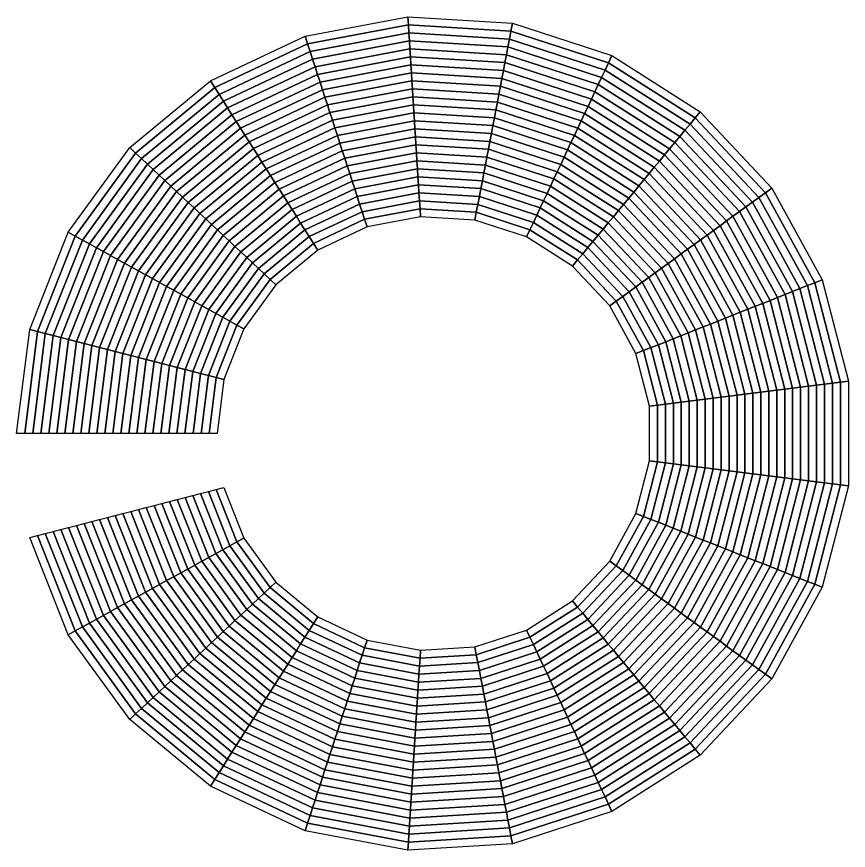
# Model space of a CAD drawing. Header units: millimetres. Extents: x 3.5 to 26.5, y 3.5 to 26.5.
# Drawn here: x 3.5 to 8.48, y 3.505 to 8.495 of the extents above; entities that cross this region are included whole.
import ezdxf

# ---------------------------------------------------------------- set-up
doc = ezdxf.new("R2010")
doc.units = ezdxf.units.MM
doc.layers.add('CUERPO', color=5, linetype='Continuous')

msp = doc.modelspace()

# ---------------------------------------------------------------- meshes
at = {"layer": 'CUERPO'}
mesh = msp.add_polymesh((9, 2), dxfattribs=at)
for k, corner in enumerate([(3.548, 6, 2.96), (3.5, 6, 3), (3.625, 6.6098, 2.96), (3.5785, 6.6217, 3), (3.8513, 7.1813, 2.96), (3.8092, 7.2044, 3), (4.2126, 7.6785, 2.96), (4.1776, 7.7114, 3), (4.6862, 8.0703, 2.96), (4.6604, 8.1108, 3), (5.2423, 8.332, 2.96), (5.2275, 8.3776, 3), (5.846, 8.4472, 2.96), (5.843, 8.4951, 3), (6.4595, 8.4086, 2.96), (6.4685, 8.4557, 3), (7.044, 8.2186, 2.96), (7.0644, 8.2621, 3)]):
    mesh.set_mesh_vertex(divmod(k, 2), corner)
mesh = msp.add_polymesh((9, 9), dxfattribs=at)
for k, corner in enumerate([(3.932, 6, 2.64), (3.884, 6, 2.68), (3.836, 6, 2.72), (3.788, 6, 2.76), (3.74, 6, 2.8), (3.692, 6, 2.84), (3.644, 6, 2.88), (3.596, 6, 2.92), (3.548, 6, 2.96), (3.997, 6.5143, 2.64), (3.9505, 6.5262, 2.68), (3.904, 6.5382, 2.72), (3.8575, 6.5501, 2.76), (3.811, 6.562, 2.8), (3.7645, 6.574, 2.84), (3.718, 6.5859, 2.88), (3.6715, 6.5979, 2.92), (3.625, 6.6098, 2.96), (4.1878, 6.9963, 2.64), (4.1457, 7.0194, 2.68), (4.1037, 7.0425, 2.72), (4.0616, 7.0656, 2.76), (4.0195, 7.0888, 2.8), (3.9775, 7.1119, 2.84), (3.9354, 7.135, 2.88), (3.8934, 7.1581, 2.92), (3.8513, 7.1813, 2.96), (4.4925, 7.4156, 2.64), (4.4575, 7.4485, 2.68), (4.4225, 7.4814, 2.72), (4.3875, 7.5142, 2.76), (4.3525, 7.5471, 2.8), (4.3175, 7.5799, 2.84), (4.2825, 7.6128, 2.88), (4.2476, 7.6457, 2.92), (4.2126, 7.6785, 2.96), (4.8919, 7.7461, 2.64), (4.8662, 7.7866, 2.68), (4.8405, 7.8271, 2.72), (4.8148, 7.8677, 2.76), (4.789, 7.9082, 2.8), (4.7633, 7.9487, 2.84), (4.7376, 7.9892, 2.88), (4.7119, 8.0298, 2.92), (4.6862, 8.0703, 2.96), (5.361, 7.9668, 2.64), (5.3461, 8.0124, 2.68), (5.3313, 8.0581, 2.72), (5.3165, 8.1037, 2.76), (5.3016, 8.1494, 2.8), (5.2868, 8.195, 2.84), (5.272, 8.2407, 2.88), (5.2571, 8.2863, 2.92), (5.2423, 8.332, 2.96), (5.8701, 8.0639, 2.64), (5.8671, 8.1118, 2.68), (5.8641, 8.1597, 2.72), (5.8611, 8.2076, 2.76), (5.8581, 8.2555, 2.8), (5.8551, 8.3034, 2.84), (5.8521, 8.3514, 2.88), (5.8491, 8.3993, 2.92), (5.846, 8.4472, 2.96), (6.3875, 8.0314, 2.64), (6.3965, 8.0785, 2.68), (6.4055, 8.1257, 2.72), (6.4145, 8.1728, 2.76), (6.4235, 8.22, 2.8), (6.4325, 8.2671, 2.84), (6.4415, 8.3143, 2.88), (6.4505, 8.3614, 2.92), (6.4595, 8.4086, 2.96), (6.8805, 7.8712, 2.64), (6.9009, 7.9146, 2.68), (6.9214, 7.958, 2.72), (6.9418, 8.0015, 2.76), (6.9623, 8.0449, 2.8), (6.9827, 8.0883, 2.84), (7.0031, 8.1318, 2.88), (7.0236, 8.1752, 2.92), (7.044, 8.2186, 2.96)]):
    mesh.set_mesh_vertex(divmod(k, 9), corner)
mesh = msp.add_polymesh((9, 2), dxfattribs=at)
for k, corner in enumerate([(7.044, 8.2186, 2.96), (7.0644, 8.2621, 3), (7.563, 7.8893, 2.96), (7.5936, 7.9263, 3), (7.9837, 7.4412, 2.96), (8.0225, 7.4695, 3), (8.2798, 6.9026, 2.96), (8.3244, 6.9203, 3), (8.4327, 6.3073, 2.96), (8.4803, 6.3133, 3), (8.4327, 5.6927, 2.96), (8.4803, 5.6867, 3), (8.2798, 5.0974, 2.96), (8.3244, 5.0797, 3), (7.9837, 4.5588, 2.96), (8.0225, 4.5305, 3), (7.563, 4.1107, 2.96), (7.5936, 4.0737, 3)]):
    mesh.set_mesh_vertex(divmod(k, 2), corner)
mesh = msp.add_polymesh((9, 9), dxfattribs=at)
for k, corner in enumerate([(6.8805, 7.8712, 2.64), (6.9009, 7.9146, 2.68), (6.9214, 7.958, 2.72), (6.9418, 8.0015, 2.76), (6.9623, 8.0449, 2.8), (6.9827, 8.0883, 2.84), (7.0031, 8.1318, 2.88), (7.0236, 8.1752, 2.92), (7.044, 8.2186, 2.96), (7.3182, 7.5934, 2.64), (7.3488, 7.6304, 2.68), (7.3794, 7.6674, 2.72), (7.41, 7.7044, 2.76), (7.4406, 7.7414, 2.8), (7.4712, 7.7783, 2.84), (7.5018, 7.8153, 2.88), (7.5324, 7.8523, 2.92), (7.563, 7.8893, 2.96), (7.673, 7.2155, 2.64), (7.7119, 7.2438, 2.68), (7.7507, 7.272, 2.72), (7.7895, 7.3002, 2.76), (7.8284, 7.3284, 2.8), (7.8672, 7.3566, 2.84), (7.906, 7.3848, 2.88), (7.9449, 7.413, 2.92), (7.9837, 7.4412, 2.96), (7.9228, 6.7613, 2.64), (7.9674, 6.779, 2.68), (8.012, 6.7966, 2.72), (8.0567, 6.8143, 2.76), (8.1013, 6.832, 2.8), (8.1459, 6.8496, 2.84), (8.1906, 6.8673, 2.88), (8.2352, 6.885, 2.92), (8.2798, 6.9026, 2.96), (8.0517, 6.2592, 2.64), (8.0993, 6.2652, 2.68), (8.1469, 6.2712, 2.72), (8.1946, 6.2772, 2.76), (8.2422, 6.2833, 2.8), (8.2898, 6.2893, 2.84), (8.3374, 6.2953, 2.88), (8.385, 6.3013, 2.92), (8.4327, 6.3073, 2.96), (8.0517, 5.7408, 2.64), (8.0993, 5.7348, 2.68), (8.1469, 5.7288, 2.72), (8.1946, 5.7228, 2.76), (8.2422, 5.7167, 2.8), (8.2898, 5.7107, 2.84), (8.3374, 5.7047, 2.88), (8.385, 5.6987, 2.92), (8.4327, 5.6927, 2.96), (7.9228, 5.2387, 2.64), (7.9674, 5.221, 2.68), (8.012, 5.2034, 2.72), (8.0567, 5.1857, 2.76), (8.1013, 5.168, 2.8), (8.1459, 5.1504, 2.84), (8.1906, 5.1327, 2.88), (8.2352, 5.115, 2.92), (8.2798, 5.0974, 2.96), (7.673, 4.7845, 2.64), (7.7119, 4.7562, 2.68), (7.7507, 4.728, 2.72), (7.7895, 4.6998, 2.76), (7.8284, 4.6716, 2.8), (7.8672, 4.6434, 2.84), (7.906, 4.6152, 2.88), (7.9449, 4.587, 2.92), (7.9837, 4.5588, 2.96), (7.3182, 4.4066, 2.64), (7.3488, 4.3696, 2.68), (7.3794, 4.3326, 2.72), (7.41, 4.2956, 2.76), (7.4406, 4.2586, 2.8), (7.4712, 4.2217, 2.84), (7.5018, 4.1847, 2.88), (7.5324, 4.1477, 2.92), (7.563, 4.1107, 2.96)]):
    mesh.set_mesh_vertex(divmod(k, 9), corner)
mesh = msp.add_polymesh((9, 9), dxfattribs=at)
for k, corner in enumerate([(4.316, 6, 2.32), (4.268, 6, 2.36), (4.22, 6, 2.4), (4.172, 6, 2.44), (4.124, 6, 2.48), (4.076, 6, 2.52), (4.028, 6, 2.56), (3.98, 6, 2.6), (3.932, 6, 2.64), (4.3689, 6.4188, 2.32), (4.3224, 6.4307, 2.36), (4.2759, 6.4427, 2.4), (4.2294, 6.4546, 2.44), (4.1829, 6.4665, 2.48), (4.1364, 6.4785, 2.52), (4.09, 6.4904, 2.56), (4.0435, 6.5024, 2.6), (3.997, 6.5143, 2.64), (4.5243, 6.8113, 2.32), (4.4822, 6.8344, 2.36), (4.4402, 6.8575, 2.4), (4.3981, 6.8806, 2.44), (4.356, 6.9038, 2.48), (4.314, 6.9269, 2.52), (4.2719, 6.95, 2.56), (4.2299, 6.9731, 2.6), (4.1878, 6.9963, 2.64), (4.7724, 7.1528, 2.32), (4.7374, 7.1856, 2.36), (4.7024, 7.2185, 2.4), (4.6674, 7.2514, 2.44), (4.6325, 7.2842, 2.48), (4.5975, 7.3171, 2.52), (4.5625, 7.3499, 2.56), (4.5275, 7.3828, 2.6), (4.4925, 7.4156, 2.64), (5.0977, 7.4218, 2.32), (5.0719, 7.4624, 2.36), (5.0462, 7.5029, 2.4), (5.0205, 7.5434, 2.44), (4.9948, 7.584, 2.48), (4.9691, 7.6245, 2.52), (4.9433, 7.665, 2.56), (4.9176, 7.7055, 2.6), (4.8919, 7.7461, 2.64), (5.4796, 7.6016, 2.32), (5.4648, 7.6472, 2.36), (5.4499, 7.6929, 2.4), (5.4351, 7.7385, 2.44), (5.4203, 7.7842, 2.48), (5.4055, 7.8298, 2.52), (5.3906, 7.8755, 2.56), (5.3758, 7.9211, 2.6), (5.361, 7.9668, 2.64), (5.8943, 7.6807, 2.32), (5.8912, 7.7286, 2.36), (5.8882, 7.7765, 2.4), (5.8852, 7.8244, 2.44), (5.8822, 7.8723, 2.48), (5.8792, 7.9202, 2.52), (5.8762, 7.9681, 2.56), (5.8732, 8.016, 2.6), (5.8701, 8.0639, 2.64), (6.3156, 7.6542, 2.32), (6.3245, 7.7013, 2.36), (6.3335, 7.7485, 2.4), (6.3425, 7.7956, 2.44), (6.3515, 7.8428, 2.48), (6.3605, 7.8899, 2.52), (6.3695, 7.9371, 2.56), (6.3785, 7.9842, 2.6), (6.3875, 8.0314, 2.64), (6.717, 7.5237, 2.32), (6.7374, 7.5672, 2.36), (6.7579, 7.6106, 2.4), (6.7783, 7.654, 2.44), (6.7988, 7.6975, 2.48), (6.8192, 7.7409, 2.52), (6.8396, 7.7843, 2.56), (6.8601, 7.8278, 2.6), (6.8805, 7.8712, 2.64)]):
    mesh.set_mesh_vertex(divmod(k, 9), corner)
mesh = msp.add_polymesh((9, 9), dxfattribs=at)
for k, corner in enumerate([(6.717, 7.5237, 2.32), (6.7374, 7.5672, 2.36), (6.7579, 7.6106, 2.4), (6.7783, 7.654, 2.44), (6.7988, 7.6975, 2.48), (6.8192, 7.7409, 2.52), (6.8396, 7.7843, 2.56), (6.8601, 7.8278, 2.6), (6.8805, 7.8712, 2.64), (7.0734, 7.2975, 2.32), (7.104, 7.3345, 2.36), (7.1346, 7.3715, 2.4), (7.1652, 7.4085, 2.44), (7.1958, 7.4455, 2.48), (7.2264, 7.4825, 2.52), (7.257, 7.5195, 2.56), (7.2876, 7.5564, 2.6), (7.3182, 7.5934, 2.64), (7.3624, 6.9898, 2.32), (7.4012, 7.018, 2.36), (7.4401, 7.0463, 2.4), (7.4789, 7.0745, 2.44), (7.5177, 7.1027, 2.48), (7.5565, 7.1309, 2.52), (7.5954, 7.1591, 2.56), (7.6342, 7.1873, 2.6), (7.673, 7.2155, 2.64), (7.5657, 6.6199, 2.32), (7.6104, 6.6376, 2.36), (7.655, 6.6553, 2.4), (7.6996, 6.6729, 2.44), (7.7443, 6.6906, 2.48), (7.7889, 6.7083, 2.52), (7.8335, 6.7259, 2.56), (7.8781, 6.7436, 2.6), (7.9228, 6.7613, 2.64), (7.6707, 6.2111, 2.32), (7.7183, 6.2171, 2.36), (7.766, 6.2231, 2.4), (7.8136, 6.2291, 2.44), (7.8612, 6.2351, 2.48), (7.9088, 6.2411, 2.52), (7.9565, 6.2472, 2.56), (8.0041, 6.2532, 2.6), (8.0517, 6.2592, 2.64), (7.6707, 5.7889, 2.32), (7.7183, 5.7829, 2.36), (7.766, 5.7769, 2.4), (7.8136, 5.7709, 2.44), (7.8612, 5.7649, 2.48), (7.9088, 5.7589, 2.52), (7.9565, 5.7528, 2.56), (8.0041, 5.7468, 2.6), (8.0517, 5.7408, 2.64), (7.5657, 5.3801, 2.32), (7.6104, 5.3624, 2.36), (7.655, 5.3447, 2.4), (7.6996, 5.3271, 2.44), (7.7443, 5.3094, 2.48), (7.7889, 5.2917, 2.52), (7.8335, 5.2741, 2.56), (7.8781, 5.2564, 2.6), (7.9228, 5.2387, 2.64), (7.3624, 5.0102, 2.32), (7.4012, 4.982, 2.36), (7.4401, 4.9537, 2.4), (7.4789, 4.9255, 2.44), (7.5177, 4.8973, 2.48), (7.5565, 4.8691, 2.52), (7.5954, 4.8409, 2.56), (7.6342, 4.8127, 2.6), (7.673, 4.7845, 2.64), (7.0734, 4.7025, 2.32), (7.104, 4.6655, 2.36), (7.1346, 4.6285, 2.4), (7.1652, 4.5915, 2.44), (7.1958, 4.5545, 2.48), (7.2264, 4.5175, 2.52), (7.257, 4.4805, 2.56), (7.2876, 4.4436, 2.6), (7.3182, 4.4066, 2.64)]):
    mesh.set_mesh_vertex(divmod(k, 9), corner)
mesh = msp.add_polymesh((9, 9), dxfattribs=at)
for k, corner in enumerate([(4.7, 6, 2), (4.652, 6, 2.04), (4.604, 6, 2.08), (4.556, 6, 2.12), (4.508, 6, 2.16), (4.46, 6, 2.2), (4.412, 6, 2.24), (4.364, 6, 2.28), (4.316, 6, 2.32), (4.7408, 6.3233, 2), (4.6943, 6.3352, 2.04), (4.6479, 6.3472, 2.08), (4.6014, 6.3591, 2.12), (4.5549, 6.371, 2.16), (4.5084, 6.383, 2.2), (4.4619, 6.3949, 2.24), (4.4154, 6.4069, 2.28), (4.3689, 6.4188, 2.32), (4.8608, 6.6263, 2), (4.8187, 6.6494, 2.04), (4.7767, 6.6725, 2.08), (4.7346, 6.6957, 2.12), (4.6926, 6.7188, 2.16), (4.6505, 6.7419, 2.2), (4.6084, 6.765, 2.24), (4.5664, 6.7881, 2.28), (4.5243, 6.8113, 2.32), (5.0523, 6.8899, 2), (5.0174, 6.9228, 2.04), (4.9824, 6.9556, 2.08), (4.9474, 6.9885, 2.12), (4.9124, 7.0213, 2.16), (4.8774, 7.0542, 2.2), (4.8424, 7.0871, 2.24), (4.8074, 7.1199, 2.28), (4.7724, 7.1528, 2.32), (5.3034, 7.0976, 2), (5.2777, 7.1382, 2.04), (5.252, 7.1787, 2.08), (5.2263, 7.2192, 2.12), (5.2005, 7.2597, 2.16), (5.1748, 7.3003, 2.2), (5.1491, 7.3408, 2.24), (5.1234, 7.3813, 2.28), (5.0977, 7.4218, 2.32), (5.5983, 7.2364, 2), (5.5834, 7.282, 2.04), (5.5686, 7.3277, 2.08), (5.5538, 7.3733, 2.12), (5.5389, 7.419, 2.16), (5.5241, 7.4646, 2.2), (5.5093, 7.5103, 2.24), (5.4944, 7.5559, 2.28), (5.4796, 7.6016, 2.32), (5.9184, 7.2974, 2), (5.9154, 7.3453, 2.04), (5.9123, 7.3932, 2.08), (5.9093, 7.4412, 2.12), (5.9063, 7.4891, 2.16), (5.9033, 7.537, 2.2), (5.9003, 7.5849, 2.24), (5.8973, 7.6328, 2.28), (5.8943, 7.6807, 2.32), (6.2436, 7.277, 2), (6.2526, 7.3241, 2.04), (6.2616, 7.3713, 2.08), (6.2706, 7.4184, 2.12), (6.2796, 7.4656, 2.16), (6.2886, 7.5127, 2.2), (6.2976, 7.5599, 2.24), (6.3066, 7.607, 2.28), (6.3156, 7.6542, 2.32), (6.5535, 7.1763, 2), (6.574, 7.2197, 2.04), (6.5944, 7.2631, 2.08), (6.6148, 7.3066, 2.12), (6.6353, 7.35, 2.16), (6.6557, 7.3934, 2.2), (6.6761, 7.4369, 2.24), (6.6966, 7.4803, 2.28), (6.717, 7.5237, 2.32)]):
    mesh.set_mesh_vertex(divmod(k, 9), corner)
mesh = msp.add_polymesh((9, 9), dxfattribs=at)
for k, corner in enumerate([(6.5535, 7.1763, 2), (6.574, 7.2197, 2.04), (6.5944, 7.2631, 2.08), (6.6148, 7.3066, 2.12), (6.6353, 7.35, 2.16), (6.6557, 7.3934, 2.2), (6.6761, 7.4369, 2.24), (6.6966, 7.4803, 2.28), (6.717, 7.5237, 2.32), (6.8287, 7.0017, 2), (6.8592, 7.0387, 2.04), (6.8898, 7.0756, 2.08), (6.9204, 7.1126, 2.12), (6.951, 7.1496, 2.16), (6.9816, 7.1866, 2.2), (7.0122, 7.2236, 2.24), (7.0428, 7.2606, 2.28), (7.0734, 7.2975, 2.32), (7.0517, 6.7641, 2), (7.0906, 6.7923, 2.04), (7.1294, 6.8205, 2.08), (7.1682, 6.8488, 2.12), (7.2071, 6.877, 2.16), (7.2459, 6.9052, 2.2), (7.2847, 6.9334, 2.24), (7.3236, 6.9616, 2.28), (7.3624, 6.9898, 2.32), (7.2087, 6.4786, 2), (7.2533, 6.4962, 2.04), (7.298, 6.5139, 2.08), (7.3426, 6.5316, 2.12), (7.3872, 6.5492, 2.16), (7.4319, 6.5669, 2.2), (7.4765, 6.5846, 2.24), (7.5211, 6.6023, 2.28), (7.5657, 6.6199, 2.32), (7.2897, 6.1629, 2), (7.3374, 6.1689, 2.04), (7.385, 6.175, 2.08), (7.4326, 6.181, 2.12), (7.4802, 6.187, 2.16), (7.5279, 6.193, 2.2), (7.5755, 6.199, 2.24), (7.6231, 6.205, 2.28), (7.6707, 6.2111, 2.32), (7.2897, 5.8371, 2), (7.3374, 5.8311, 2.04), (7.385, 5.825, 2.08), (7.4326, 5.819, 2.12), (7.4802, 5.813, 2.16), (7.5279, 5.807, 2.2), (7.5755, 5.801, 2.24), (7.6231, 5.795, 2.28), (7.6707, 5.7889, 2.32), (7.2087, 5.5214, 2), (7.2533, 5.5038, 2.04), (7.298, 5.4861, 2.08), (7.3426, 5.4684, 2.12), (7.3872, 5.4508, 2.16), (7.4319, 5.4331, 2.2), (7.4765, 5.4154, 2.24), (7.5211, 5.3977, 2.28), (7.5657, 5.3801, 2.32), (7.0517, 5.2359, 2), (7.0906, 5.2077, 2.04), (7.1294, 5.1795, 2.08), (7.1682, 5.1512, 2.12), (7.2071, 5.123, 2.16), (7.2459, 5.0948, 2.2), (7.2847, 5.0666, 2.24), (7.3236, 5.0384, 2.28), (7.3624, 5.0102, 2.32), (6.8287, 4.9983, 2), (6.8592, 4.9613, 2.04), (6.8898, 4.9244, 2.08), (6.9204, 4.8874, 2.12), (6.951, 4.8504, 2.16), (6.9816, 4.8134, 2.2), (7.0122, 4.7764, 2.24), (7.0428, 4.7394, 2.28), (7.0734, 4.7025, 2.32)]):
    mesh.set_mesh_vertex(divmod(k, 9), corner)
mesh = msp.add_polymesh((9, 9), dxfattribs=at)
for k, corner in enumerate([(6.8287, 4.9983, 2), (6.8592, 4.9613, 2.04), (6.8898, 4.9244, 2.08), (6.9204, 4.8874, 2.12), (6.951, 4.8504, 2.16), (6.9816, 4.8134, 2.2), (7.0122, 4.7764, 2.24), (7.0428, 4.7394, 2.28), (7.0734, 4.7025, 2.32), (6.5535, 4.8237, 2), (6.574, 4.7803, 2.04), (6.5944, 4.7369, 2.08), (6.6148, 4.6934, 2.12), (6.6353, 4.65, 2.16), (6.6557, 4.6066, 2.2), (6.6761, 4.5631, 2.24), (6.6966, 4.5197, 2.28), (6.717, 4.4763, 2.32), (6.2436, 4.723, 2), (6.2526, 4.6759, 2.04), (6.2616, 4.6287, 2.08), (6.2706, 4.5816, 2.12), (6.2796, 4.5344, 2.16), (6.2886, 4.4873, 2.2), (6.2976, 4.4401, 2.24), (6.3066, 4.393, 2.28), (6.3156, 4.3458, 2.32), (5.9184, 4.7026, 2), (5.9154, 4.6547, 2.04), (5.9123, 4.6068, 2.08), (5.9093, 4.5588, 2.12), (5.9063, 4.5109, 2.16), (5.9033, 4.463, 2.2), (5.9003, 4.4151, 2.24), (5.8973, 4.3672, 2.28), (5.8943, 4.3193, 2.32), (5.5983, 4.7636, 2), (5.5834, 4.718, 2.04), (5.5686, 4.6723, 2.08), (5.5538, 4.6267, 2.12), (5.5389, 4.581, 2.16), (5.5241, 4.5354, 2.2), (5.5093, 4.4897, 2.24), (5.4944, 4.4441, 2.28), (5.4796, 4.3984, 2.32), (5.3034, 4.9024, 2), (5.2777, 4.8618, 2.04), (5.252, 4.8213, 2.08), (5.2263, 4.7808, 2.12), (5.2005, 4.7403, 2.16), (5.1748, 4.6997, 2.2), (5.1491, 4.6592, 2.24), (5.1234, 4.6187, 2.28), (5.0977, 4.5782, 2.32), (5.0523, 5.1101, 2), (5.0174, 5.0772, 2.04), (4.9824, 5.0444, 2.08), (4.9474, 5.0115, 2.12), (4.9124, 4.9787, 2.16), (4.8774, 4.9458, 2.2), (4.8424, 4.9129, 2.24), (4.8074, 4.8801, 2.28), (4.7724, 4.8472, 2.32), (4.8608, 5.3737, 2), (4.8187, 5.3506, 2.04), (4.7767, 5.3275, 2.08), (4.7346, 5.3043, 2.12), (4.6926, 5.2812, 2.16), (4.6505, 5.2581, 2.2), (4.6084, 5.235, 2.24), (4.5664, 5.2119, 2.28), (4.5243, 5.1887, 2.32), (4.7408, 5.6767, 2), (4.6943, 5.6648, 2.04), (4.6479, 5.6528, 2.08), (4.6014, 5.6409, 2.12), (4.5549, 5.629, 2.16), (4.5084, 5.617, 2.2), (4.4619, 5.6051, 2.24), (4.4154, 5.5931, 2.28), (4.3689, 5.5812, 2.32)]):
    mesh.set_mesh_vertex(divmod(k, 9), corner)
mesh = msp.add_polymesh((9, 9), dxfattribs=at)
for k, corner in enumerate([(7.0734, 4.7025, 2.32), (7.104, 4.6655, 2.36), (7.1346, 4.6285, 2.4), (7.1652, 4.5915, 2.44), (7.1958, 4.5545, 2.48), (7.2264, 4.5175, 2.52), (7.257, 4.4805, 2.56), (7.2876, 4.4436, 2.6), (7.3182, 4.4066, 2.64), (6.717, 4.4763, 2.32), (6.7374, 4.4328, 2.36), (6.7579, 4.3894, 2.4), (6.7783, 4.346, 2.44), (6.7988, 4.3025, 2.48), (6.8192, 4.2591, 2.52), (6.8396, 4.2157, 2.56), (6.8601, 4.1722, 2.6), (6.8805, 4.1288, 2.64), (6.3156, 4.3458, 2.32), (6.3245, 4.2987, 2.36), (6.3335, 4.2515, 2.4), (6.3425, 4.2044, 2.44), (6.3515, 4.1572, 2.48), (6.3605, 4.1101, 2.52), (6.3695, 4.0629, 2.56), (6.3785, 4.0158, 2.6), (6.3875, 3.9686, 2.64), (5.8943, 4.3193, 2.32), (5.8912, 4.2714, 2.36), (5.8882, 4.2235, 2.4), (5.8852, 4.1756, 2.44), (5.8822, 4.1277, 2.48), (5.8792, 4.0798, 2.52), (5.8762, 4.0319, 2.56), (5.8732, 3.984, 2.6), (5.8701, 3.9361, 2.64), (5.4796, 4.3984, 2.32), (5.4648, 4.3528, 2.36), (5.4499, 4.3071, 2.4), (5.4351, 4.2615, 2.44), (5.4203, 4.2158, 2.48), (5.4055, 4.1702, 2.52), (5.3906, 4.1245, 2.56), (5.3758, 4.0789, 2.6), (5.361, 4.0332, 2.64), (5.0977, 4.5782, 2.32), (5.0719, 4.5376, 2.36), (5.0462, 4.4971, 2.4), (5.0205, 4.4566, 2.44), (4.9948, 4.416, 2.48), (4.9691, 4.3755, 2.52), (4.9433, 4.335, 2.56), (4.9176, 4.2945, 2.6), (4.8919, 4.2539, 2.64), (4.7724, 4.8472, 2.32), (4.7374, 4.8144, 2.36), (4.7024, 4.7815, 2.4), (4.6674, 4.7486, 2.44), (4.6325, 4.7158, 2.48), (4.5975, 4.6829, 2.52), (4.5625, 4.6501, 2.56), (4.5275, 4.6172, 2.6), (4.4925, 4.5844, 2.64), (4.5243, 5.1887, 2.32), (4.4822, 5.1656, 2.36), (4.4402, 5.1425, 2.4), (4.3981, 5.1194, 2.44), (4.356, 5.0962, 2.48), (4.314, 5.0731, 2.52), (4.2719, 5.05, 2.56), (4.2299, 5.0269, 2.6), (4.1878, 5.0037, 2.64), (4.3689, 5.5812, 2.32), (4.3224, 5.5693, 2.36), (4.2759, 5.5573, 2.4), (4.2294, 5.5454, 2.44), (4.1829, 5.5335, 2.48), (4.1364, 5.5215, 2.52), (4.09, 5.5096, 2.56), (4.0435, 5.4976, 2.6), (3.997, 5.4857, 2.64)]):
    mesh.set_mesh_vertex(divmod(k, 9), corner)
mesh = msp.add_polymesh((9, 9), dxfattribs=at)
for k, corner in enumerate([(7.3182, 4.4066, 2.64), (7.3488, 4.3696, 2.68), (7.3794, 4.3326, 2.72), (7.41, 4.2956, 2.76), (7.4406, 4.2586, 2.8), (7.4712, 4.2217, 2.84), (7.5018, 4.1847, 2.88), (7.5324, 4.1477, 2.92), (7.563, 4.1107, 2.96), (6.8805, 4.1288, 2.64), (6.9009, 4.0854, 2.68), (6.9214, 4.042, 2.72), (6.9418, 3.9985, 2.76), (6.9623, 3.9551, 2.8), (6.9827, 3.9117, 2.84), (7.0031, 3.8682, 2.88), (7.0236, 3.8248, 2.92), (7.044, 3.7814, 2.96), (6.3875, 3.9686, 2.64), (6.3965, 3.9215, 2.68), (6.4055, 3.8743, 2.72), (6.4145, 3.8272, 2.76), (6.4235, 3.78, 2.8), (6.4325, 3.7329, 2.84), (6.4415, 3.6857, 2.88), (6.4505, 3.6386, 2.92), (6.4595, 3.5914, 2.96), (5.8701, 3.9361, 2.64), (5.8671, 3.8882, 2.68), (5.8641, 3.8403, 2.72), (5.8611, 3.7924, 2.76), (5.8581, 3.7445, 2.8), (5.8551, 3.6966, 2.84), (5.8521, 3.6486, 2.88), (5.8491, 3.6007, 2.92), (5.846, 3.5528, 2.96), (5.361, 4.0332, 2.64), (5.3461, 3.9876, 2.68), (5.3313, 3.9419, 2.72), (5.3165, 3.8963, 2.76), (5.3016, 3.8506, 2.8), (5.2868, 3.805, 2.84), (5.272, 3.7593, 2.88), (5.2571, 3.7137, 2.92), (5.2423, 3.668, 2.96), (4.8919, 4.2539, 2.64), (4.8662, 4.2134, 2.68), (4.8405, 4.1729, 2.72), (4.8148, 4.1323, 2.76), (4.789, 4.0918, 2.8), (4.7633, 4.0513, 2.84), (4.7376, 4.0108, 2.88), (4.7119, 3.9702, 2.92), (4.6862, 3.9297, 2.96), (4.4925, 4.5844, 2.64), (4.4575, 4.5515, 2.68), (4.4225, 4.5186, 2.72), (4.3875, 4.4858, 2.76), (4.3525, 4.4529, 2.8), (4.3175, 4.4201, 2.84), (4.2825, 4.3872, 2.88), (4.2476, 4.3543, 2.92), (4.2126, 4.3215, 2.96), (4.1878, 5.0037, 2.64), (4.1457, 4.9806, 2.68), (4.1037, 4.9575, 2.72), (4.0616, 4.9344, 2.76), (4.0195, 4.9112, 2.8), (3.9775, 4.8881, 2.84), (3.9354, 4.865, 2.88), (3.8934, 4.8419, 2.92), (3.8513, 4.8187, 2.96), (3.997, 5.4857, 2.64), (3.9505, 5.4738, 2.68), (3.904, 5.4618, 2.72), (3.8575, 5.4499, 2.76), (3.811, 5.438, 2.8), (3.7645, 5.426, 2.84), (3.718, 5.4141, 2.88), (3.6715, 5.4021, 2.92), (3.625, 5.3902, 2.96)]):
    mesh.set_mesh_vertex(divmod(k, 9), corner)
mesh = msp.add_polymesh((9, 2), dxfattribs=at)
for k, corner in enumerate([(7.563, 4.1107, 2.96), (7.5936, 4.0737, 3), (7.044, 3.7814, 2.96), (7.0644, 3.7379, 3), (6.4595, 3.5914, 2.96), (6.4685, 3.5443, 3), (5.846, 3.5528, 2.96), (5.843, 3.5049, 3), (5.2423, 3.668, 2.96), (5.2275, 3.6224, 3), (4.6862, 3.9297, 2.96), (4.6604, 3.8892, 3), (4.2126, 4.3215, 2.96), (4.1776, 4.2886, 3), (3.8513, 4.8187, 2.96), (3.8092, 4.7956, 3), (3.625, 5.3902, 2.96), (3.5785, 5.3783, 3)]):
    mesh.set_mesh_vertex(divmod(k, 2), corner)

doc.saveas('drawing.dxf')
